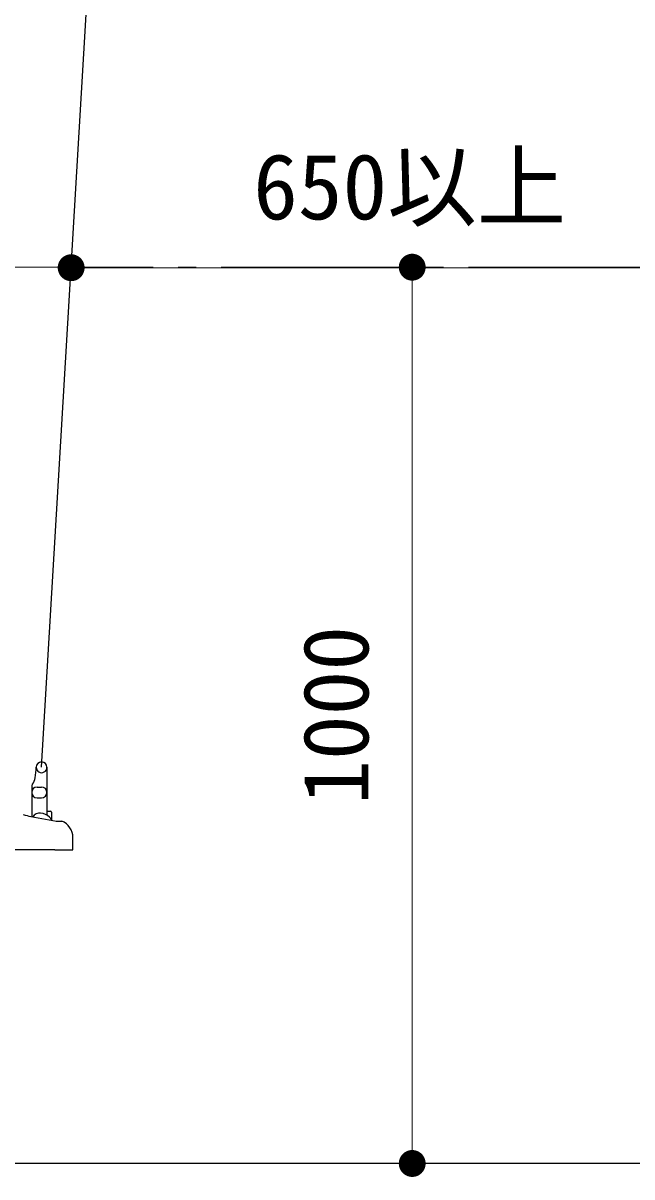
# Model space of a CAD drawing. Units: millimetres at full size, sheet at 1:40; details may follow other scales. Extents: x 600 to 16200, y 600 to 11280.
# Drawn here: x 3385 to 4065, y 3109 to 4396 of the extents above; entities that cross this region are included whole.
import ezdxf
from ezdxf.enums import TextEntityAlignment as Align

# ---------------------------------------------------------------- set-up
doc = ezdxf.new("R2010")
doc.units = ezdxf.units.MM
doc.header["$LTSCALE"] = 40
doc.linetypes.add('USER1', pattern=[0.3, 0.2, -0.025, 0.05, -0.025])
doc.linetypes.add('USER3', pattern=[6.9, 5, -0.7, 0.5, -0.7])
for name, color, linetype, lineweight in [('D-BMK\u3000構造物基準線(中心線等)', 2, 'USER1', 13), ('D-STR-DIM\u3000寸法線、寸法値', 7, 'Continuous', 13), ('D-STR\u3000構造物外形線', 1, 'Continuous', 25)]:
    doc.layers.add(name, color=color, linetype=linetype, lineweight=lineweight)
doc.styles.add('ＭＳ ゴシック', font='')
doc.styles.get('ＭＳ ゴシック').set_extended_font_data('MS Gothic')

# ---------------------------------------------------------------- blocks, each defined once
blk = doc.blocks.new('filled_dot')
at = {"color": 0, "linetype": 'Continuous', "lineweight": -2, "const_width": 1.25}
blk.add_lwpolyline([(-0.625, 0, 1), (0.625, 0, 1)], format="xyb", close=True, dxfattribs=at)

msp = doc.modelspace()

# ---------------------------------------------------------------- linework, layer by layer
at = {"layer": 'D-BMK\u3000構造物基準線(中心線等)', "linetype": 'USER3'}
msp.add_line((5738.09, 4123.8), (1900.54, 4123.8), dxfattribs=at)
at = {"layer": 'D-STR-DIM\u3000寸法線、寸法値'}
for p, q in [((3438.48, 4123.23), (4194.59, 4123.23)), ((3819.32, 4123.8), (3819.32, 3123.8))]:
    msp.add_line(p, q, dxfattribs=at)
at = {"layer": 'D-STR\u3000構造物外形線'}
for p, q in [((3405.42, 3565.8), (3519.19, 5484.05)), ((3411.42, 3565.81), (3411.42, 3524.8)), ((3411.42, 3565.81), (3411.42, 3561.8)), ((3394.42, 3544.89), (3394.42, 3510.65)), ((3400.42, 3543.8), (3405.42, 3543.8)), ((3411.42, 3548.64), (3411.42, 3512.45)), ((3400.42, 3531.8), (3405.42, 3531.8)), ((3411.42, 3516.8), (3415.42, 3516.8)), ((3416.42, 3515.8), (3416.42, 3506.77)), ((3393.6, 3510.8), (3421.92, 3505.8)), ((3421.72, 3505.8), (3423.84, 3505.8)), ((3421.92, 3505.8), (3421.92, 3505.8)), ((3423.84, 3505.8), (3425.4, 3505.8)), ((3425.4, 3505.8), (3428.02, 3505.8)), ((3440.42, 3486.44), (3440.42, 3487.3)), ((3440.42, 3473.8), (3440.42, 3486.44)), ((3420.42, 3473.8), (3010.42, 3473.8)), ((3420.42, 3473.8), (3440.42, 3473.8)), ((5638.4, 3123.8), (1999.91, 3123.8))]:
    msp.add_line(p, q, dxfattribs=at)
for centre, radius, start, end in [((3405.42, 3565.8), 6, 0, 179.42348), ((3383.61, 3556.44), 15, 320.11967, 350.94545), ((3319.43, 3566.71), 80, 350.91012, 359.39382), ((3319.43, 3566.71), 80, 356.55782, 359.39382), ((3405.42, 3565.8), 6, 179.42348, 0), ((3397.42, 3544.89), 3, 140.11966, 180), ((3400.42, 3537.8), 6, 90, 270), ((3383.61, 3556.44), 15, 320.11967, 332.52149), ((3405.42, 3537.8), 6, 270, 90), ((3403.42, 3505.8), 9, 83.60921, 149.09131), ((3402.42, 3496.86), 18, 48.19318, 83.61492), ((3415.42, 3515.8), 1, 0, 90), ((3538.98, 4105.89), 612.59, 255.41909, 256.27128), ((3410.42, 3505.8), 6, 9.43456, 48.20018), ((3420.42, 3487.3), 20, 0, 67.67841)]:
    msp.add_arc(centre, radius, start, end, dxfattribs=at)

# ---------------------------------------------------------------- block references
at = {"layer": 'D-STR-DIM\u3000寸法線、寸法値', "xscale": 12, "yscale": 12}
msp.add_blockref('filled_dot', (3438.48, 4123.23), dxfattribs=at)
for p, rotation in [((3819.32, 4123.8), 270), ((3819.32, 3123.8), 90)]:
    msp.add_blockref('filled_dot', p, dxfattribs=dict(at, rotation=rotation))

# ---------------------------------------------------------------- texts
at = {"layer": 'D-STR-DIM\u3000寸法線、寸法値', "style": 'ＭＳ ゴシック'}
msp.add_text('650以上', height=73.31, dxfattribs=at).set_placement((3816.54, 4213.81), align=Align.MIDDLE_CENTER)
msp.add_text('1000', height=73.31, rotation=90, dxfattribs=at).set_placement((3733.81, 3623.8), align=Align.MIDDLE_CENTER)

doc.saveas('drawing.dxf')
